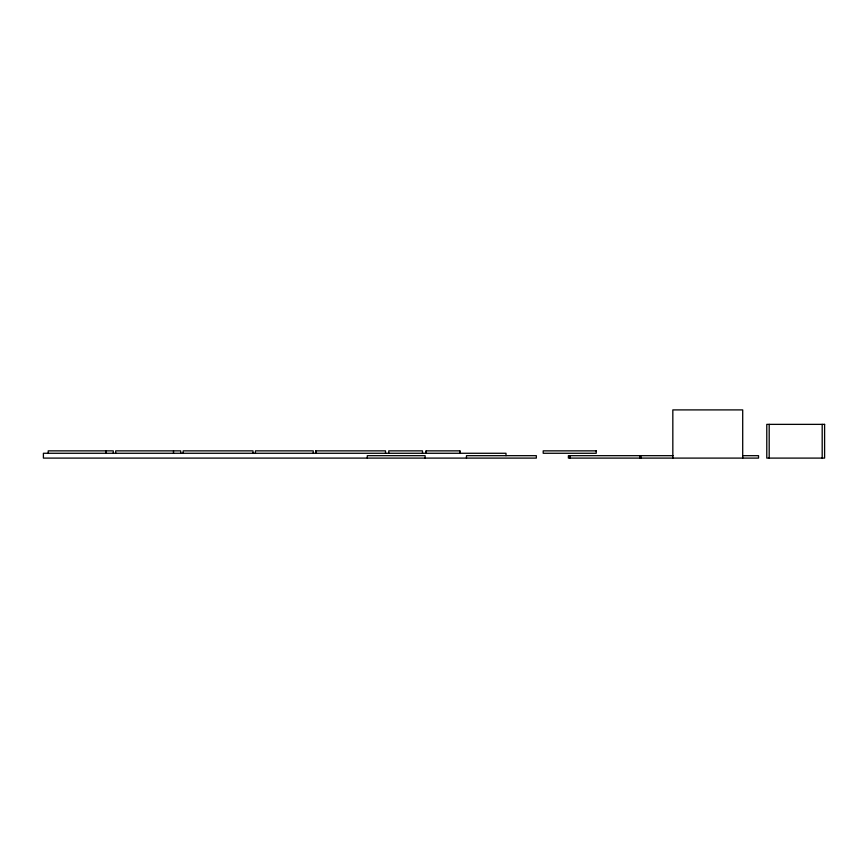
<?xml version="1.0" encoding="UTF-8"?>
<svg xmlns="http://www.w3.org/2000/svg" width="868" height="868" viewBox="0 0 868 868"><rect width="100%" height="100%" fill="white"/><g stroke="black" fill="none" stroke-linecap="round" stroke-linejoin="round"><path stroke-width="1.3" d="M673.145 455.678L568.388 455.678L568.388 458.098L758.534 458.098L758.534 455.678L742.639 455.678M822.191 424.365L822.191 458.098M769.189 424.365L769.189 458.098M742.704 458.098L742.704 409.902L672.83 409.902L672.83 458.098M640.899 455.678L640.899 458.098M639.89 455.678L639.89 458.098M570.016 455.678L570.016 458.098M505.99 455.678L505.99 453.27L43.4 453.27L43.4 458.098L536.337 458.098L536.337 455.678L466.463 455.678L466.463 458.098M460.029 453.27L460.029 450.861L425.982 450.861L425.982 453.27M459.714 450.861L459.714 453.27M426.296 450.861L426.296 453.27M425.114 458.098L425.114 455.678L367.294 455.678L367.294 458.098M422.499 453.27L422.499 450.861L388.766 450.861L388.766 453.27M385.522 453.27L385.522 450.861L315.648 450.861L315.648 453.27M315.702 450.861L315.702 453.27M313.239 453.27L313.239 450.861L255.42 450.861L255.42 453.27M253.011 453.27L253.011 450.861L183.137 450.861L183.137 453.27M180.728 453.27L180.728 450.861L115.683 450.861L115.683 453.27M173.502 450.861L173.502 453.27M113.274 453.27L113.274 450.861L48.217 450.861L48.217 453.27M106.037 450.861L106.037 453.27M824.6 424.365L766.78 424.365L766.78 458.098L824.6 458.098L824.6 424.365M596.218 450.861L543.205 450.861L543.205 453.27L596.218 453.27L596.218 450.861"/></g></svg>
